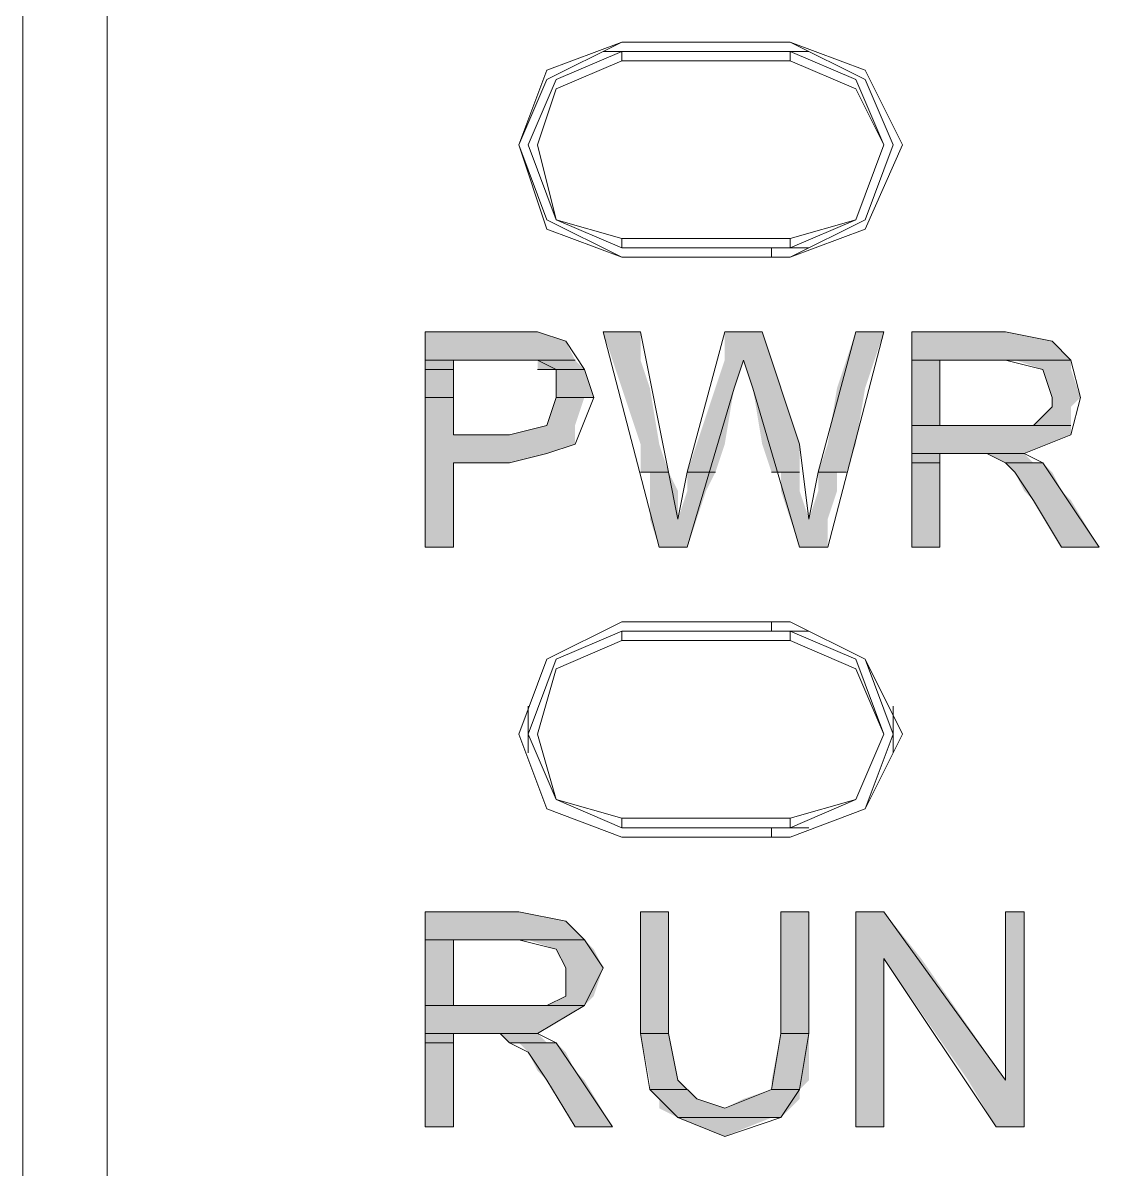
# Model space of a CAD drawing. Header units: millimetres. Extents: x -11 to 1219, y 0 to 1751.
# Drawn here: x 160.48 to 166.99, y 953.3 to 960.24 of the extents above; entities that cross this region are included whole.
import ezdxf

# ---------------------------------------------------------------- set-up
doc = ezdxf.new("R2010")
doc.units = ezdxf.units.MM
doc.header["$LTSCALE"] = 10
doc.layers.add('_MULTI_WIRE', color=9, linetype='CONTINUOUS')
doc.layers.add('PDF_Geometry', color=7, linetype='CONTINUOUS', true_color=0x151d1f)
doc.layers.add('PDF_Solid Fills', color=7, linetype='CONTINUOUS', true_color=0x070809)
doc.layers.get('_MULTI_WIRE').off()

# ---------------------------------------------------------------- blocks, each defined once
blk = doc.blocks.new('DVP-28SWS211R')
at = {"layer": 'PDF_Geometry', "color": 7, "lineweight": 9, "true_color": 0xffffff}
for p, q in [((0, 0), (0, -90.3588)), ((-0.5099, -0.4532), (-0.5099, -89.9056)), ((2.6626, -4.8154), (3.1158, -4.5888)), ((3.1158, -4.5888), (2.6626, -4.7587)), ((2.7192, -4.8154), (3.1158, -4.6454)), ((4.2488, -4.6454), (3.0025, -4.6454)), ((3.1158, -4.5888), (3.1158, -4.5888)), ((3.1158, -4.5888), (4.1355, -4.5888)), ((4.1355, -4.5888), (3.1158, -4.5888)), ((3.1158, -4.6454), (3.1158, -4.7021)), ((3.1158, -4.6454), (4.1355, -4.6454)), ((4.1355, -4.5887), (4.5887, -4.8153)), ((4.5887, -4.7587), (4.1355, -4.5887)), ((4.1355, -4.5888), (4.1355, -4.5888)), ((4.1355, -4.6454), (4.1355, -4.7021)), ((4.1355, -4.6454), (4.5321, -4.8154)), ((3.1158, -4.7021), (2.7192, -4.872)), ((4.1355, -4.7021), (3.1158, -4.7021)), ((4.5321, -4.872), (4.1355, -4.702)), ((2.6626, -4.7587), (2.4926, -5.2119)), ((4.8153, -5.2119), (4.5887, -4.7587)), ((2.4926, -5.2119), (2.6626, -4.8154)), ((2.5493, -5.2119), (2.7192, -4.8154)), ((4.5321, -4.8154), (4.702, -5.212)), ((4.5887, -4.8153), (4.7587, -5.2119)), ((2.7192, -4.872), (2.6059, -5.2119)), ((4.702, -5.2119), (4.5321, -4.872)), ((2.6626, -5.6652), (2.4926, -5.2119)), ((2.4926, -5.2119), (2.6626, -5.7218)), ((2.7192, -5.6652), (2.5493, -5.2119)), ((2.6059, -5.2119), (2.7192, -5.6652)), ((4.5321, -5.6651), (4.702, -5.2119)), ((4.702, -5.212), (4.5321, -5.6652)), ((4.7587, -5.2119), (4.5887, -5.6651)), ((4.5887, -5.7218), (4.8153, -5.2119)), ((3.1158, -5.8918), (2.6626, -5.6652)), ((3.1158, -5.8351), (2.7192, -5.6652)), ((2.7192, -5.6652), (3.1158, -5.7785)), ((4.5887, -5.6651), (4.1355, -5.8917)), ((4.1355, -5.7784), (4.5321, -5.6651)), ((4.5321, -5.6652), (4.1355, -5.8351)), ((2.6626, -5.7218), (3.1158, -5.8918)), ((4.1355, -5.8917), (4.5887, -5.7218)), ((3.1158, -5.7784), (4.1355, -5.7784)), ((3.1158, -5.8351), (3.1158, -5.7785)), ((4.1355, -5.8351), (4.1355, -5.7785)), ((4.1355, -5.8351), (3.1158, -5.8351)), ((3.1158, -5.8917), (3.1158, -5.8917)), ((4.1355, -5.8917), (3.1158, -5.8917)), ((3.1158, -5.8917), (4.1355, -5.8917)), ((4.0222, -5.8917), (4.0222, -5.8351)), ((4.0222, -5.8351), (4.2488, -5.8351)), ((4.1355, -5.8917), (4.1355, -5.8917)), ((1.9261, -6.345), (2.436, -6.345)), ((2.436, -6.345), (1.9261, -6.345)), ((1.9261, -6.345), (2.6059, -6.345)), ((2.6059, -6.345), (1.9261, -6.345)), ((1.9261, -6.345), (2.6059, -6.345)), ((2.6059, -6.345), (1.9261, -6.345)), ((2.436, -6.345), (1.9261, -6.345)), ((1.9261, -6.345), (1.9261, -7.6479)), ((2.6059, -6.345), (2.436, -6.345)), ((2.7759, -6.4016), (2.6059, -6.345)), ((3.0025, -6.345), (3.2291, -6.345)), ((3.2291, -6.345), (3.0025, -6.345)), ((3.2291, -6.345), (3.0025, -6.345)), ((3.0025, -6.345), (3.3424, -7.6479)), ((3.399, -7.1947), (3.2291, -6.345)), ((3.739, -6.345), (3.5124, -7.1947)), ((3.7389, -6.345), (3.9656, -6.345)), ((3.9656, -6.345), (3.7389, -6.345)), ((3.9656, -6.345), (3.739, -6.345)), ((4.1922, -7.0248), (3.9656, -6.345)), ((4.5321, -6.345), (4.3055, -7.1947)), ((4.3621, -7.6479), (4.702, -6.345)), ((4.5321, -6.345), (4.702, -6.345)), ((4.702, -6.345), (4.5321, -6.345)), ((4.702, -6.345), (4.5321, -6.345)), ((4.872, -6.345), (5.4385, -6.345)), ((5.4385, -6.345), (4.872, -6.345)), ((5.4385, -6.345), (4.872, -6.345)), ((4.872, -6.345), (4.872, -7.6479)), ((5.7217, -6.4016), (5.4385, -6.345)), ((2.8892, -6.5716), (2.7759, -6.4016)), ((5.835, -6.5149), (5.7217, -6.4016)), ((1.9261, -6.5149), (2.0961, -6.5149)), ((2.0961, -6.5149), (1.9261, -6.5149)), ((1.9261, -6.5149), (2.0961, -6.5149)), ((2.0961, -6.5149), (1.9261, -6.5149)), ((2.0961, -6.5149), (2.436, -6.5149)), ((2.436, -6.5149), (2.0961, -6.5149)), ((2.0961, -6.5149), (2.436, -6.5149)), ((2.0961, -6.9681), (2.0961, -6.5149)), ((2.436, -6.5149), (2.8326, -6.5149)), ((2.8326, -6.5149), (2.436, -6.5149)), ((2.436, -6.5149), (2.8326, -6.5149)), ((2.8326, -6.5149), (2.436, -6.5149)), ((2.436, -6.5149), (2.6059, -6.5149)), ((2.6059, -6.5149), (2.7192, -6.5716)), ((3.7956, -6.6849), (3.8523, -6.5149)), ((3.8523, -6.5149), (3.9089, -6.6849)), ((4.872, -6.5149), (5.0419, -6.5149)), ((5.0419, -6.5149), (4.872, -6.5149)), ((4.872, -6.5149), (5.0419, -6.5149)), ((5.0419, -6.5149), (4.872, -6.5149)), ((5.0419, -6.5149), (5.4385, -6.5149)), ((5.4385, -6.5149), (5.0419, -6.5149)), ((5.0419, -6.5149), (5.4385, -6.5149)), ((5.0419, -6.9115), (5.0419, -6.5149)), ((5.4385, -6.5149), (5.8351, -6.5149)), ((5.8351, -6.5149), (5.4385, -6.5149)), ((5.4385, -6.5149), (5.8351, -6.5149)), ((5.8351, -6.5149), (5.4385, -6.5149)), ((5.4385, -6.5149), (5.6651, -6.5716)), ((5.8917, -6.7415), (5.835, -6.5149)), ((1.9261, -6.5716), (2.0961, -6.5716)), ((2.0961, -6.5716), (1.9261, -6.5716)), ((1.9261, -6.5716), (2.0961, -6.5716)), ((2.0961, -6.5716), (1.9261, -6.5716)), ((2.6059, -6.5716), (2.8892, -6.5716)), ((2.8892, -6.5716), (2.6059, -6.5716)), ((2.6059, -6.5716), (2.8892, -6.5716)), ((2.8892, -6.5716), (2.6059, -6.5716)), ((2.7192, -6.5716), (2.7192, -6.7415)), ((2.9458, -6.7415), (2.8892, -6.5716)), ((5.6651, -6.5716), (5.7217, -6.7415)), ((3.5124, -7.6479), (3.7956, -6.6849)), ((3.9089, -6.6849), (4.1922, -7.6479)), ((1.9261, -6.7415), (2.0961, -6.7415)), ((2.0961, -6.7415), (1.9261, -6.7415)), ((1.9261, -6.7415), (2.0961, -6.7415)), ((2.0961, -6.7415), (1.9261, -6.7415)), ((2.7192, -6.7415), (2.6626, -6.9115)), ((2.7192, -6.7415), (2.8892, -6.7415)), ((2.8892, -6.7415), (2.7192, -6.7415)), ((2.7192, -6.7415), (2.9458, -6.7415)), ((2.8892, -6.7415), (2.7192, -6.7415)), ((2.8325, -7.0248), (2.9458, -6.7415)), ((2.9458, -6.7415), (2.8892, -6.7415)), ((5.7217, -6.7982), (5.6084, -6.9115)), ((5.7217, -6.7415), (5.7217, -6.7982)), ((5.835, -6.9681), (5.8917, -6.7415)), ((2.6626, -6.9115), (2.436, -6.9681)), ((4.872, -6.9114), (5.0419, -6.9114)), ((5.0419, -6.9114), (4.872, -6.9114)), ((4.872, -6.9114), (5.0419, -6.9114)), ((5.0419, -6.9114), (4.872, -6.9114)), ((5.0419, -6.9114), (5.3818, -6.9114)), ((5.3818, -6.9114), (5.0419, -6.9114)), ((5.3818, -6.9115), (5.0419, -6.9115)), ((5.6084, -6.9115), (5.3818, -6.9115)), ((5.6085, -6.9114), (5.3819, -6.9114)), ((5.3819, -6.9114), (5.8351, -6.9114)), ((5.8351, -6.9114), (5.6085, -6.9114)), ((5.6085, -6.9114), (5.8351, -6.9114)), ((5.8351, -6.9114), (5.6085, -6.9114)), ((2.0961, -6.9681), (2.436, -6.9681)), ((2.436, -6.9681), (2.0961, -6.9681)), ((2.436, -6.9681), (2.0961, -6.9681)), ((5.5518, -7.0814), (5.835, -6.9681)), ((2.6626, -7.0814), (2.8325, -7.0248)), ((4.2488, -7.478), (4.1922, -7.0248)), ((2.0961, -7.1381), (2.436, -7.1381)), ((2.436, -7.1381), (2.0961, -7.1381)), ((2.0961, -7.6479), (2.0961, -7.1381)), ((2.0961, -7.1381), (2.436, -7.1381)), ((2.436, -7.1381), (2.6626, -7.0814)), ((4.872, -7.0814), (5.5518, -7.0814)), ((5.5518, -7.0814), (4.872, -7.0814)), ((4.872, -7.0814), (5.5518, -7.0814)), ((5.5518, -7.0814), (4.872, -7.0814)), ((4.872, -7.0814), (5.0419, -7.0814)), ((5.0419, -7.0814), (4.872, -7.0814)), ((4.872, -7.0814), (5.0419, -7.0814)), ((5.0419, -7.0814), (4.872, -7.0814)), ((4.872, -7.1381), (5.0419, -7.1381)), ((5.0419, -7.1381), (4.872, -7.1381)), ((4.872, -7.1381), (5.0419, -7.1381)), ((5.0419, -7.1381), (4.872, -7.1381)), ((5.0419, -7.0814), (5.2119, -7.0814)), ((5.2119, -7.0814), (5.0419, -7.0814)), ((5.0419, -7.6479), (5.0419, -7.0814)), ((5.0419, -7.0814), (5.2119, -7.0814)), ((5.2119, -7.0814), (5.5518, -7.0814)), ((5.5518, -7.0814), (5.2119, -7.0814)), ((5.2119, -7.0814), (5.5518, -7.0814)), ((5.5518, -7.0814), (5.2119, -7.0814)), ((5.2119, -7.0814), (5.3252, -7.0814)), ((5.3252, -7.0814), (5.4385, -7.1381)), ((5.4385, -7.1381), (5.6651, -7.1381)), ((5.6651, -7.1381), (5.4385, -7.1381)), ((5.4385, -7.1381), (5.6651, -7.1381)), ((5.6651, -7.1381), (5.4385, -7.1381)), ((5.4385, -7.1381), (5.4951, -7.1947)), ((5.6651, -7.1381), (5.5518, -7.0814)), ((5.7784, -7.308), (5.6651, -7.1381)), ((3.2291, -7.1947), (3.3991, -7.1947)), ((3.3991, -7.1947), (3.2291, -7.1947)), ((3.2291, -7.1947), (3.3991, -7.1947)), ((3.3991, -7.1947), (3.2291, -7.1947)), ((3.2291, -7.1947), (3.3991, -7.1947)), ((3.3991, -7.1947), (3.2291, -7.1947)), ((3.2291, -7.1947), (3.3991, -7.1947)), ((3.3991, -7.1947), (3.2291, -7.1947)), ((3.4557, -7.478), (3.399, -7.1947)), ((3.5124, -7.1947), (3.4557, -7.478)), ((3.5124, -7.1947), (3.6823, -7.1947)), ((3.6823, -7.1947), (3.5124, -7.1947)), ((3.5124, -7.1947), (3.6823, -7.1947)), ((3.6823, -7.1947), (3.5124, -7.1947)), ((3.5124, -7.1947), (3.6823, -7.1947)), ((3.6823, -7.1947), (3.5124, -7.1947)), ((3.5124, -7.1947), (3.6823, -7.1947)), ((3.6823, -7.1947), (3.5124, -7.1947)), ((4.0222, -7.1947), (4.1922, -7.1947)), ((4.1922, -7.1947), (4.0222, -7.1947)), ((4.0222, -7.1947), (4.1922, -7.1947)), ((4.1922, -7.1947), (4.0222, -7.1947)), ((4.0789, -7.1947), (4.1922, -7.1947)), ((4.1922, -7.1947), (4.0789, -7.1947)), ((4.0789, -7.1947), (4.1922, -7.1947)), ((4.1922, -7.1947), (4.0789, -7.1947)), ((4.3055, -7.1947), (4.2488, -7.478)), ((4.3055, -7.1947), (4.4754, -7.1947)), ((4.4754, -7.1947), (4.3055, -7.1947)), ((4.3055, -7.1947), (4.4754, -7.1947)), ((4.4754, -7.1947), (4.3055, -7.1947)), ((4.3055, -7.1947), (4.4188, -7.1947)), ((4.4188, -7.1947), (4.3055, -7.1947)), ((4.3055, -7.1947), (4.4754, -7.1947)), ((4.4188, -7.1947), (4.3055, -7.1947)), ((4.4754, -7.1947), (4.4188, -7.1947)), ((5.4951, -7.1947), (5.6084, -7.3647)), ((6.005, -7.6479), (5.7784, -7.308)), ((5.6084, -7.3647), (5.7784, -7.6479)), ((1.9261, -7.6479), (2.0961, -7.6479)), ((2.0961, -7.6479), (1.9261, -7.6479)), ((1.9261, -7.6479), (2.0961, -7.6479)), ((3.3424, -7.6479), (3.5124, -7.6479)), ((3.5124, -7.6479), (3.3424, -7.6479)), ((3.3424, -7.6479), (3.5124, -7.6479)), ((4.1922, -7.6479), (4.3622, -7.6479)), ((4.3622, -7.6479), (4.1922, -7.6479)), ((4.1922, -7.6479), (4.3621, -7.6479)), ((4.872, -7.6479), (5.0419, -7.6479)), ((5.0419, -7.6479), (4.872, -7.6479)), ((4.872, -7.6479), (5.0419, -7.6479)), ((5.7784, -7.6479), (6.005, -7.6479)), ((6.005, -7.6479), (5.7784, -7.6479)), ((5.7784, -7.6479), (6.005, -7.6479)), ((2.6626, -8.3277), (3.1158, -8.1011)), ((3.1158, -8.1011), (2.6626, -8.3277)), ((3.1158, -8.1011), (3.1158, -8.1011)), ((3.1158, -8.1011), (4.1355, -8.1011)), ((4.1355, -8.1011), (3.1158, -8.1011)), ((4.0222, -8.1578), (4.0222, -8.1011)), ((4.1355, -8.1011), (4.1355, -8.1011)), ((4.1355, -8.1011), (4.5887, -8.3277)), ((4.5887, -8.3277), (4.1355, -8.1011)), ((2.7192, -8.3277), (3.1158, -8.1578)), ((3.1158, -8.1578), (3.1158, -8.2144)), ((3.1158, -8.1578), (4.1355, -8.1578)), ((4.2488, -8.1578), (4.0222, -8.1578)), ((4.1355, -8.1578), (4.1355, -8.2144)), ((4.1355, -8.1578), (4.5321, -8.3277)), ((3.1158, -8.2144), (2.7192, -8.3844)), ((4.1355, -8.2144), (3.1158, -8.2144)), ((4.5321, -8.3844), (4.1355, -8.2144)), ((2.4926, -8.7809), (2.6626, -8.3277)), ((2.6626, -8.3277), (2.4926, -8.7809)), ((2.5493, -8.7809), (2.7192, -8.3277)), ((4.5321, -8.3277), (4.702, -8.781)), ((4.5887, -8.3277), (4.7587, -8.781)), ((4.8153, -8.781), (4.5887, -8.3277)), ((2.7192, -8.3844), (2.6059, -8.7809)), ((4.702, -8.781), (4.5321, -8.3844)), ((2.5493, -8.8943), (2.5493, -8.611)), ((4.7587, -8.611), (4.7587, -8.8942)), ((2.6626, -9.2342), (2.4926, -8.7809)), ((2.4926, -8.7809), (2.6626, -9.2342)), ((2.7192, -9.1775), (2.5493, -8.7809)), ((2.6059, -8.7809), (2.7192, -9.1775)), ((4.702, -8.781), (4.5321, -9.1775)), ((4.5321, -9.1775), (4.702, -8.781)), ((4.7587, -8.781), (4.5887, -9.2342)), ((4.5887, -9.2342), (4.8153, -8.781)), ((3.1158, -9.3475), (2.7192, -9.1775)), ((2.7192, -9.1775), (3.1158, -9.2908)), ((4.5321, -9.1775), (4.1355, -9.3475)), ((4.1355, -9.2908), (4.5321, -9.1775)), ((3.1158, -9.4041), (2.6626, -9.2342)), ((2.6626, -9.2342), (3.1158, -9.4041)), ((3.1158, -9.3475), (3.1158, -9.2908)), ((3.1158, -9.2908), (4.1355, -9.2908)), ((4.5887, -9.2342), (4.1355, -9.4041)), ((4.1355, -9.4041), (4.5887, -9.2342)), ((4.1355, -9.3475), (4.1355, -9.2908)), ((4.1355, -9.3475), (3.1158, -9.3475)), ((4.0222, -9.4041), (4.0222, -9.3475)), ((4.2488, -9.3475), (4.0222, -9.3475)), ((3.1158, -9.4041), (3.1158, -9.4041)), ((4.1355, -9.4041), (3.1158, -9.4041)), ((3.1158, -9.4041), (4.1355, -9.4041)), ((4.1355, -9.4041), (4.1355, -9.4041)), ((1.9261, -9.8573), (2.4926, -9.8573)), ((2.4926, -9.8573), (1.9261, -9.8573)), ((2.4926, -9.8573), (1.9261, -9.8573)), ((1.9261, -9.8573), (1.9261, -11.1603)), ((2.7759, -9.914), (2.4926, -9.8573)), ((3.2291, -9.8573), (3.3991, -9.8573)), ((3.3991, -9.8573), (3.2291, -9.8573)), ((3.3991, -9.8573), (3.2291, -9.8573)), ((3.2291, -9.8573), (3.2291, -10.5938)), ((3.3991, -10.5938), (3.3991, -9.8573)), ((4.0789, -9.8573), (4.2488, -9.8573)), ((4.2488, -9.8573), (4.0789, -9.8573)), ((4.2488, -9.8573), (4.0789, -9.8573)), ((4.0789, -9.8573), (4.0789, -10.5938)), ((4.2488, -10.5938), (4.2488, -9.8573)), ((4.5321, -9.8573), (4.702, -9.8573)), ((4.702, -9.8573), (4.5321, -9.8573)), ((4.702, -9.8573), (4.5321, -9.8573)), ((4.5321, -9.8573), (4.5321, -11.1603)), ((5.4385, -10.877), (4.702, -9.8573)), ((5.4385, -9.8573), (5.5518, -9.8573)), ((5.5518, -9.8573), (5.4385, -9.8573)), ((5.5518, -9.8573), (5.4385, -9.8573)), ((5.4385, -9.8573), (5.4385, -10.877)), ((5.5518, -11.1603), (5.5518, -9.8573)), ((2.8892, -10.0273), (2.7759, -9.914)), ((1.9261, -10.0273), (2.0961, -10.0273)), ((2.0961, -10.0273), (1.9261, -10.0273)), ((1.9261, -10.0273), (2.0961, -10.0273)), ((2.0961, -10.0273), (1.9261, -10.0273)), ((2.0961, -10.0273), (2.4926, -10.0273)), ((2.4926, -10.0273), (2.0961, -10.0273)), ((2.0961, -10.0273), (2.4926, -10.0273)), ((2.0961, -10.4238), (2.0961, -10.0273)), ((2.4926, -10.0273), (2.8892, -10.0273)), ((2.8892, -10.0273), (2.4926, -10.0273)), ((2.4926, -10.0273), (2.8892, -10.0273)), ((2.8892, -10.0273), (2.4926, -10.0273)), ((2.4926, -10.0273), (2.7192, -10.0839)), ((3.0025, -10.1972), (2.8892, -10.0273)), ((2.7192, -10.0839), (2.7759, -10.1972)), ((2.7759, -10.1972), (2.7759, -10.3672)), ((2.8892, -10.4238), (3.0025, -10.1972)), ((4.702, -11.1603), (4.702, -10.1406)), ((4.702, -10.1406), (5.3819, -11.1603)), ((2.7759, -10.3672), (2.6626, -10.4238)), ((1.9261, -10.4239), (2.0961, -10.4239)), ((2.0961, -10.4239), (1.9261, -10.4239)), ((1.9261, -10.4239), (2.0961, -10.4239)), ((2.0961, -10.4239), (1.9261, -10.4239)), ((1.9261, -10.4239), (2.8892, -10.4239)), ((2.8892, -10.4239), (1.9261, -10.4239)), ((1.9261, -10.4239), (2.8892, -10.4239)), ((2.8892, -10.4239), (1.9261, -10.4239)), ((2.436, -10.4238), (2.0961, -10.4238)), ((2.0961, -10.4239), (2.436, -10.4239)), ((2.436, -10.4239), (2.0961, -10.4239)), ((2.6626, -10.4238), (2.436, -10.4238)), ((2.6626, -10.4239), (2.436, -10.4239)), ((2.436, -10.4239), (2.8892, -10.4239)), ((2.6059, -10.5938), (2.8892, -10.4238)), ((2.8892, -10.4239), (2.6626, -10.4239)), ((2.6626, -10.4239), (2.8892, -10.4239)), ((2.8892, -10.4239), (2.6626, -10.4239)), ((1.9261, -10.5938), (2.6059, -10.5938)), ((2.6059, -10.5938), (1.9261, -10.5938)), ((1.9261, -10.5938), (2.6059, -10.5938)), ((2.6059, -10.5938), (1.9261, -10.5938)), ((1.9261, -10.5938), (2.0961, -10.5938)), ((2.0961, -10.5938), (1.9261, -10.5938)), ((1.9261, -10.5938), (2.0961, -10.5938)), ((2.0961, -10.5938), (1.9261, -10.5938)), ((2.0961, -10.5938), (2.3227, -10.5938)), ((2.3227, -10.5938), (2.0961, -10.5938)), ((2.0961, -11.1603), (2.0961, -10.5938)), ((2.0961, -10.5938), (2.3227, -10.5938)), ((2.3227, -10.5938), (2.6059, -10.5938)), ((2.6059, -10.5938), (2.3227, -10.5938)), ((2.3227, -10.5938), (2.6059, -10.5938)), ((2.6059, -10.5938), (2.3227, -10.5938)), ((2.3227, -10.5938), (2.3793, -10.5938)), ((2.3793, -10.5938), (2.436, -10.6504)), ((2.7192, -10.6504), (2.6059, -10.5938)), ((3.2291, -10.5938), (3.3991, -10.5938)), ((3.3991, -10.5938), (3.2291, -10.5938)), ((3.2291, -10.5938), (3.3991, -10.5938)), ((3.3991, -10.5938), (3.2291, -10.5938)), ((3.2291, -10.5938), (3.2858, -10.9337)), ((3.4557, -10.8771), (3.3991, -10.5938)), ((4.0789, -10.5938), (4.0222, -10.9337)), ((4.0789, -10.5938), (4.2488, -10.5938)), ((4.2488, -10.5938), (4.0789, -10.5938)), ((4.0789, -10.5938), (4.2488, -10.5938)), ((4.2488, -10.5938), (4.0789, -10.5938)), ((4.1922, -10.9337), (4.2488, -10.5938)), ((1.9261, -10.6505), (2.0961, -10.6505)), ((2.0961, -10.6505), (1.9261, -10.6505)), ((1.9261, -10.6505), (2.0961, -10.6505)), ((2.0961, -10.6505), (1.9261, -10.6505)), ((2.436, -10.6504), (2.5493, -10.7071)), ((2.436, -10.6505), (2.7192, -10.6505)), ((2.7192, -10.6505), (2.436, -10.6505)), ((2.436, -10.6505), (2.7192, -10.6505)), ((2.7192, -10.6505), (2.436, -10.6505)), ((2.8325, -10.8204), (2.7192, -10.6504)), ((2.5493, -10.7071), (2.6626, -10.877)), ((3.0591, -11.1603), (2.8325, -10.8204)), ((2.6626, -10.877), (2.8325, -11.1603)), ((3.569, -10.9904), (3.4557, -10.8771)), ((3.2858, -10.9337), (3.5124, -10.9337)), ((3.5124, -10.9337), (3.2858, -10.9337)), ((3.2858, -10.9337), (3.5124, -10.9337)), ((3.5124, -10.9337), (3.2858, -10.9337)), ((3.2858, -10.9337), (3.5124, -10.9337)), ((3.5124, -10.9337), (3.2858, -10.9337)), ((3.2858, -10.9337), (3.5124, -10.9337)), ((3.5124, -10.9337), (3.2858, -10.9337)), ((3.2858, -10.9337), (3.4557, -11.1037)), ((4.0222, -10.9337), (3.739, -11.047)), ((4.0222, -10.9337), (4.1922, -10.9337)), ((4.1922, -10.9337), (4.0222, -10.9337)), ((4.0222, -10.9337), (4.1922, -10.9337)), ((4.1922, -10.9337), (4.0222, -10.9337)), ((4.0222, -10.9337), (4.1922, -10.9337)), ((4.1922, -10.9337), (4.0222, -10.9337)), ((4.0222, -10.9337), (4.1922, -10.9337)), ((4.1922, -10.9337), (4.0222, -10.9337)), ((4.0789, -11.1037), (4.1922, -10.9337)), ((3.739, -11.047), (3.569, -10.9904)), ((3.4557, -11.1036), (4.0222, -11.1036)), ((4.0222, -11.1036), (3.4557, -11.1036)), ((3.4557, -11.1036), (4.0789, -11.1036)), ((4.0222, -11.1036), (3.4557, -11.1036)), ((3.4557, -11.1037), (3.739, -11.217)), ((3.739, -11.217), (4.0789, -11.1037)), ((4.0789, -11.1036), (4.0222, -11.1036)), ((1.9261, -11.1603), (2.0961, -11.1603)), ((2.0961, -11.1603), (1.9261, -11.1603)), ((1.9261, -11.1603), (2.0961, -11.1603)), ((2.8325, -11.1603), (3.0591, -11.1603)), ((2.8326, -11.1603), (3.0592, -11.1603)), ((3.0592, -11.1603), (2.8326, -11.1603)), ((4.5321, -11.1603), (4.702, -11.1603)), ((4.702, -11.1603), (4.5321, -11.1603)), ((4.5321, -11.1603), (4.702, -11.1603)), ((5.3819, -11.1603), (5.5518, -11.1603)), ((5.5518, -11.1603), (5.3819, -11.1603)), ((5.3819, -11.1603), (5.5518, -11.1603))]:
    blk.add_line(p, q, dxfattribs=at)
at = {"layer": 'PDF_Solid Fills', "color": 7, "lineweight": 9, "true_color": 0xffffff, "transparency": 33554559}
for points in [[(1.9261, -6.345), (1.9261, -6.4016), (2.7759, -6.4016)], [(1.9261, -6.345), (2.6059, -6.345), (2.7759, -6.4016)], [(3.0025, -6.345), (3.0592, -6.5149), (3.2291, -6.5149)], [(3.0025, -6.345), (3.2291, -6.345), (3.2291, -6.5149)], [(3.7389, -6.345), (3.7389, -6.5149), (4.0222, -6.5149)], [(3.7389, -6.345), (3.9656, -6.345), (4.0222, -6.5149)], [(4.5321, -6.345), (4.4754, -6.5149), (4.6454, -6.5149)], [(4.5321, -6.345), (4.702, -6.345), (4.6454, -6.5149)], [(4.872, -6.345), (4.872, -6.4016), (5.7218, -6.4016)], [(4.872, -6.345), (5.4385, -6.345), (5.7218, -6.4016)], [(1.9261, -6.4016), (1.9261, -6.5149), (2.8325, -6.5149)], [(1.9261, -6.4016), (2.7759, -6.4016), (2.8325, -6.5149)], [(4.872, -6.4016), (4.872, -6.5149), (5.8351, -6.5149)], [(4.872, -6.4016), (5.7218, -6.4016), (5.8351, -6.5149)], [(1.9261, -6.5149), (1.9261, -6.5716), (2.0961, -6.5716)], [(1.9261, -6.5149), (2.0961, -6.5149), (2.0961, -6.5716)], [(2.6059, -6.5149), (2.6059, -6.5716), (2.8892, -6.5716)], [(2.6059, -6.5149), (2.8325, -6.5149), (2.8892, -6.5716)], [(3.0592, -6.5149), (3.1158, -6.6849), (3.2858, -6.6849)], [(3.0592, -6.5149), (3.2291, -6.5149), (3.2858, -6.6849)], [(3.7389, -6.5149), (3.6823, -6.6849), (3.7956, -6.6849)], [(3.7389, -6.5149), (3.8522, -6.5149), (3.7956, -6.6849)], [(3.8523, -6.5149), (3.9089, -6.6849), (4.0789, -6.6849)], [(3.8523, -6.5149), (4.0222, -6.5149), (4.0789, -6.6849)], [(4.4754, -6.5149), (4.4188, -6.6849), (4.5887, -6.6849)], [(4.4754, -6.5149), (4.6454, -6.5149), (4.5887, -6.6849)], [(4.872, -6.5149), (4.872, -6.5716), (5.0419, -6.5716)], [(4.872, -6.5149), (5.0419, -6.5149), (5.0419, -6.5716)], [(5.4952, -6.5149), (5.6651, -6.5716), (5.8351, -6.5716)], [(5.4952, -6.5149), (5.8351, -6.5149), (5.8351, -6.5716)], [(1.9261, -6.5716), (1.9261, -6.7415), (2.0961, -6.7415)], [(1.9261, -6.5716), (2.0961, -6.5716), (2.0961, -6.7415)], [(2.7192, -6.5716), (2.7192, -6.7415), (2.9458, -6.7415)], [(2.7192, -6.5716), (2.8892, -6.5716), (2.9458, -6.7415)], [(4.872, -6.5716), (4.872, -6.7415), (5.0419, -6.7415)], [(4.872, -6.5716), (5.0419, -6.5716), (5.0419, -6.7415)], [(5.6651, -6.5716), (5.7218, -6.7415), (5.8917, -6.7415)], [(5.6651, -6.5716), (5.8351, -6.5716), (5.8917, -6.7415)], [(3.1158, -6.6849), (3.2291, -7.0248), (3.3424, -7.0248)], [(3.1158, -6.6849), (3.2858, -6.6849), (3.3424, -7.0248)], [(3.6823, -6.6849), (3.569, -7.0248), (3.7389, -7.0248)], [(3.6823, -6.6849), (3.7956, -6.6849), (3.7389, -7.0248)], [(3.9089, -6.6849), (3.9656, -7.0248), (4.1922, -7.0248)], [(3.9089, -6.6849), (4.0789, -6.6849), (4.1922, -7.0248)], [(4.4188, -6.6849), (4.3621, -7.0248), (4.5321, -7.0248)], [(4.4188, -6.6849), (4.5887, -6.6849), (4.5321, -7.0248)], [(1.9261, -6.7415), (1.9261, -6.9115), (2.0961, -6.9115)], [(1.9261, -6.7415), (2.0961, -6.7415), (2.0961, -6.9115)], [(2.7192, -6.7415), (2.6626, -6.9115), (2.8325, -6.9115)], [(2.7192, -6.7415), (2.8892, -6.7415), (2.8325, -6.9115)], [(4.872, -6.7415), (4.872, -6.7982), (5.0419, -6.7982)], [(4.872, -6.7415), (5.0419, -6.7415), (5.0419, -6.7982)], [(4.872, -6.7981), (4.872, -6.9115), (5.0419, -6.9115)], [(4.872, -6.7981), (5.0419, -6.7981), (5.0419, -6.9115)], [(5.7218, -6.7981), (5.6085, -6.9115), (5.8351, -6.9115)], [(5.7218, -6.7415), (5.7218, -6.7982), (5.8351, -6.7982)], [(5.7218, -6.7415), (5.8917, -6.7415), (5.8351, -6.7982)], [(5.7218, -6.7981), (5.8351, -6.7981), (5.8351, -6.9115)], [(1.9261, -6.9114), (1.9261, -6.9681), (2.0961, -6.9681)], [(1.9261, -6.9114), (2.0961, -6.9114), (2.0961, -6.9681)], [(2.6626, -6.9114), (2.436, -6.9681), (2.8325, -6.9681)], [(2.6626, -6.9114), (2.8325, -6.9114), (2.8325, -6.9681)], [(4.872, -6.9114), (4.872, -6.9681), (5.8351, -6.9681)], [(4.872, -6.9114), (5.8351, -6.9114), (5.8351, -6.9681)], [(1.9261, -6.9681), (1.9261, -7.0247), (2.8325, -7.0247)], [(1.9261, -6.9681), (2.8325, -6.9681), (2.8325, -7.0247)], [(4.872, -6.9681), (4.872, -7.0814), (5.5518, -7.0814)], [(4.872, -6.9681), (5.8351, -6.9681), (5.5518, -7.0814)], [(1.9261, -7.0247), (1.9261, -7.0814), (2.6626, -7.0814)], [(1.9261, -7.0247), (2.8325, -7.0247), (2.6626, -7.0814)], [(3.2291, -7.0247), (3.2291, -7.1947), (3.3991, -7.1947)], [(3.2291, -7.0247), (3.3424, -7.0247), (3.3991, -7.1947)], [(3.569, -7.0247), (3.5123, -7.1947), (3.6823, -7.1947)], [(3.569, -7.0247), (3.739, -7.0247), (3.6823, -7.1947)], [(3.9656, -7.0247), (4.0222, -7.1947), (4.1922, -7.1947)], [(3.9656, -7.0247), (4.1922, -7.0247), (4.1922, -7.1947)], [(4.3621, -7.0247), (4.3055, -7.1947), (4.4754, -7.1947)], [(4.3621, -7.0247), (4.5321, -7.0247), (4.4754, -7.1947)], [(1.9261, -7.0814), (1.9261, -7.138), (2.436, -7.138)], [(1.9261, -7.0814), (2.6626, -7.0814), (2.436, -7.138)], [(1.9261, -7.1381), (1.9261, -7.648), (2.0961, -7.648)], [(1.9261, -7.1381), (2.0961, -7.1381), (2.0961, -7.648)], [(4.872, -7.0814), (4.872, -7.138), (5.0419, -7.138)], [(4.872, -7.0814), (5.0419, -7.0814), (5.0419, -7.138)], [(4.872, -7.1381), (4.872, -7.1948), (5.0419, -7.1948)], [(4.872, -7.1381), (5.0419, -7.1381), (5.0419, -7.1948)], [(5.3252, -7.0814), (5.4385, -7.138), (5.6085, -7.138)], [(5.3252, -7.0814), (5.5518, -7.0814), (5.6085, -7.138)], [(5.4385, -7.1381), (5.4952, -7.1948), (5.7218, -7.1948)], [(5.4385, -7.1381), (5.6651, -7.1381), (5.7218, -7.1948)], [(3.2858, -7.1947), (3.2858, -7.308), (3.4557, -7.308)], [(3.2858, -7.1947), (3.3991, -7.1947), (3.4557, -7.308)], [(3.5124, -7.1947), (3.5124, -7.308), (3.6257, -7.308)], [(3.5124, -7.1947), (3.6823, -7.1947), (3.6257, -7.308)], [(4.0789, -7.1947), (4.0789, -7.308), (4.1922, -7.308)], [(4.0789, -7.1947), (4.1922, -7.1947), (4.1922, -7.308)], [(4.3055, -7.1947), (4.3055, -7.308), (4.4188, -7.308)], [(4.3055, -7.1947), (4.4188, -7.1947), (4.4188, -7.308)], [(4.872, -7.1947), (4.872, -7.308), (5.0419, -7.308)], [(4.872, -7.1947), (5.0419, -7.1947), (5.0419, -7.308)], [(5.4952, -7.1947), (5.5518, -7.308), (5.7784, -7.308)], [(5.4952, -7.1947), (5.7218, -7.1947), (5.7784, -7.308)], [(3.2858, -7.308), (3.2858, -7.4779), (3.4557, -7.4779)], [(3.2858, -7.308), (3.4557, -7.308), (3.4557, -7.4779)], [(3.5124, -7.308), (3.4557, -7.4779), (3.569, -7.4779)], [(3.5124, -7.308), (3.6257, -7.308), (3.569, -7.4779)], [(4.0789, -7.308), (4.1355, -7.4779), (4.2488, -7.4779)], [(4.0789, -7.308), (4.1922, -7.308), (4.2488, -7.4779)], [(4.3055, -7.308), (4.2488, -7.4779), (4.3621, -7.4779)], [(4.3055, -7.308), (4.4188, -7.308), (4.3621, -7.4779)], [(4.872, -7.308), (4.872, -7.3646), (5.0419, -7.3646)], [(4.872, -7.308), (5.0419, -7.308), (5.0419, -7.3646)], [(5.5518, -7.308), (5.6085, -7.3646), (5.8351, -7.3646)], [(5.5518, -7.308), (5.7784, -7.308), (5.8351, -7.3646)], [(4.872, -7.3647), (4.872, -7.648), (5.0419, -7.648)], [(4.872, -7.3647), (5.0419, -7.3647), (5.0419, -7.648)], [(5.6085, -7.3647), (5.7784, -7.648), (6.005, -7.648)], [(5.6085, -7.3647), (5.8351, -7.3647), (6.005, -7.648)], [(3.2858, -7.478), (3.3424, -7.6479), (3.5124, -7.6479)], [(3.2858, -7.478), (3.569, -7.478), (3.5124, -7.6479)], [(4.1355, -7.478), (4.1922, -7.6479), (4.3621, -7.6479)], [(4.1355, -7.478), (4.3621, -7.478), (4.3621, -7.6479)], [(1.9261, -9.8573), (1.9261, -9.914), (2.7759, -9.914)], [(1.9261, -9.8573), (2.4926, -9.8573), (2.7759, -9.914)], [(3.2291, -9.8573), (3.2291, -10.5938), (3.3991, -10.5938)], [(3.2291, -9.8573), (3.3991, -9.8573), (3.3991, -10.5938)], [(4.0789, -9.8573), (4.0789, -10.5938), (4.2488, -10.5938)], [(4.0789, -9.8573), (4.2488, -9.8573), (4.2488, -10.5938)], [(4.5321, -9.8573), (4.5321, -10.1406), (4.9286, -10.1406)], [(4.5321, -9.8573), (4.702, -9.8573), (4.9286, -10.1406)], [(5.4385, -9.8573), (5.4385, -10.1406), (5.5518, -10.1406)], [(5.4385, -9.8573), (5.5518, -9.8573), (5.5518, -10.1406)], [(1.9261, -9.914), (1.9261, -10.0273), (2.8892, -10.0273)], [(1.9261, -9.914), (2.7759, -9.914), (2.8892, -10.0273)], [(1.9261, -10.0273), (1.9261, -10.0839), (2.0961, -10.0839)], [(1.9261, -10.0273), (2.0961, -10.0273), (2.0961, -10.0839)], [(2.5493, -10.0273), (2.7192, -10.0839), (2.9458, -10.0839)], [(2.5493, -10.0273), (2.8892, -10.0273), (2.9458, -10.0839)], [(1.9261, -10.084), (1.9261, -10.1973), (2.0961, -10.1973)], [(1.9261, -10.084), (2.0961, -10.084), (2.0961, -10.1973)], [(2.7192, -10.084), (2.7759, -10.1973), (3.0025, -10.1973)], [(2.7192, -10.084), (2.9458, -10.084), (3.0025, -10.1973)], [(1.9261, -10.1973), (1.9261, -10.3672), (2.0961, -10.3672)], [(1.9261, -10.1973), (2.0961, -10.1973), (2.0961, -10.3672)], [(2.7759, -10.1973), (2.7759, -10.3672), (2.9459, -10.3672)], [(2.7759, -10.1973), (3.0025, -10.1973), (2.9459, -10.3672)], [(4.5321, -10.1406), (4.5321, -10.877), (4.702, -10.877)], [(4.5321, -10.1406), (4.702, -10.1406), (4.702, -10.877)], [(4.702, -10.1406), (5.2119, -10.877), (5.4385, -10.877)], [(4.702, -10.1406), (4.9286, -10.1406), (5.4385, -10.877)], [(5.4385, -10.1406), (5.4385, -10.877), (5.5518, -10.877)], [(5.4385, -10.1406), (5.5518, -10.1406), (5.5518, -10.877)], [(1.9261, -10.3672), (1.9261, -10.4239), (2.0961, -10.4239)], [(1.9261, -10.3672), (2.0961, -10.3672), (2.0961, -10.4239)], [(2.7759, -10.3672), (2.6626, -10.4239), (2.8892, -10.4239)], [(2.7759, -10.3672), (2.9459, -10.3672), (2.8892, -10.4239)], [(1.9261, -10.4239), (1.9261, -10.5938), (2.6059, -10.5938)], [(1.9261, -10.4239), (2.8892, -10.4239), (2.6059, -10.5938)], [(1.9261, -10.5938), (1.9261, -10.6505), (2.0961, -10.6505)], [(1.9261, -10.5938), (2.0961, -10.5938), (2.0961, -10.6505)], [(2.3793, -10.5938), (2.436, -10.6505), (2.6626, -10.6505)], [(2.3793, -10.5938), (2.6059, -10.5938), (2.6626, -10.6505)], [(3.2291, -10.5938), (3.2858, -10.8771), (3.4557, -10.8771)], [(3.2291, -10.5938), (3.3991, -10.5938), (3.4557, -10.8771)], [(4.0789, -10.5938), (4.0222, -10.8771), (4.2488, -10.8771)], [(4.0789, -10.5938), (4.2488, -10.5938), (4.2488, -10.8771)], [(1.9261, -10.6505), (1.9261, -10.7071), (2.0961, -10.7071)], [(1.9261, -10.6505), (2.0961, -10.6505), (2.0961, -10.7071)], [(2.4926, -10.6505), (2.5493, -10.7071), (2.7759, -10.7071)], [(2.4926, -10.6505), (2.7192, -10.6505), (2.7759, -10.7071)], [(1.9261, -10.7071), (1.9261, -10.8204), (2.0961, -10.8204)], [(1.9261, -10.7071), (2.0961, -10.7071), (2.0961, -10.8204)], [(2.5493, -10.7071), (2.6059, -10.8204), (2.8325, -10.8204)], [(2.5493, -10.7071), (2.7759, -10.7071), (2.8325, -10.8204)], [(1.9261, -10.8204), (1.9261, -10.8771), (2.0961, -10.8771)], [(1.9261, -10.8204), (2.0961, -10.8204), (2.0961, -10.8771)], [(2.6059, -10.8204), (2.6626, -10.8771), (2.8892, -10.8771)], [(2.6059, -10.8204), (2.8325, -10.8204), (2.8892, -10.8771)], [(1.9261, -10.877), (1.9261, -11.1603), (2.0961, -11.1603)], [(1.9261, -10.877), (2.0961, -10.877), (2.0961, -11.1603)], [(2.6626, -10.877), (2.8325, -11.1603), (3.0591, -11.1603)], [(2.6626, -10.877), (2.8892, -10.877), (3.0591, -11.1603)], [(3.2858, -10.877), (3.2858, -10.9337), (3.5124, -10.9337)], [(3.2858, -10.877), (3.4557, -10.877), (3.5124, -10.9337)], [(4.0222, -10.877), (4.0222, -10.9337), (4.1922, -10.9337)], [(4.0222, -10.877), (4.2488, -10.877), (4.1922, -10.9337)], [(4.5321, -10.877), (4.5321, -11.1603), (4.702, -11.1603)], [(4.5321, -10.877), (4.702, -10.877), (4.702, -11.1603)], [(5.2119, -10.877), (5.3818, -11.1603), (5.5518, -11.1603)], [(5.2119, -10.877), (5.5518, -10.877), (5.5518, -11.1603)], [(3.2858, -10.9337), (3.3424, -10.9903), (3.569, -10.9903)], [(3.2858, -10.9337), (3.5124, -10.9337), (3.569, -10.9903)], [(4.0222, -10.9337), (3.8523, -10.9903), (4.1922, -10.9903)], [(4.0222, -10.9337), (4.1922, -10.9337), (4.1922, -10.9903)], [(3.3424, -10.9903), (3.3424, -11.047), (3.739, -11.047)], [(3.3424, -10.9903), (3.569, -10.9903), (3.739, -11.047)], [(3.8523, -10.9903), (3.739, -11.047), (4.1355, -11.047)], [(3.8523, -10.9903), (4.1922, -10.9903), (4.1355, -11.047)], [(3.3424, -11.047), (3.4557, -11.1036), (4.0789, -11.1036)], [(3.3424, -11.047), (4.1355, -11.047), (4.0789, -11.1036)], [(3.4557, -11.1036), (4.0222, -11.1036), (3.739, -11.2169)]]:
    blk.add_solid(points, dxfattribs=at)

msp = doc.modelspace()

# ---------------------------------------------------------------- block references
at = {"layer": '_MULTI_WIRE'}
msp.add_blockref('DVP-28SWS211R', (160.9895, 964.712), dxfattribs=at)
msp.add_blockref('DVP-28SWS211R', (160.9895, 964.712), dxfattribs=at)

doc.saveas('drawing.dxf')
